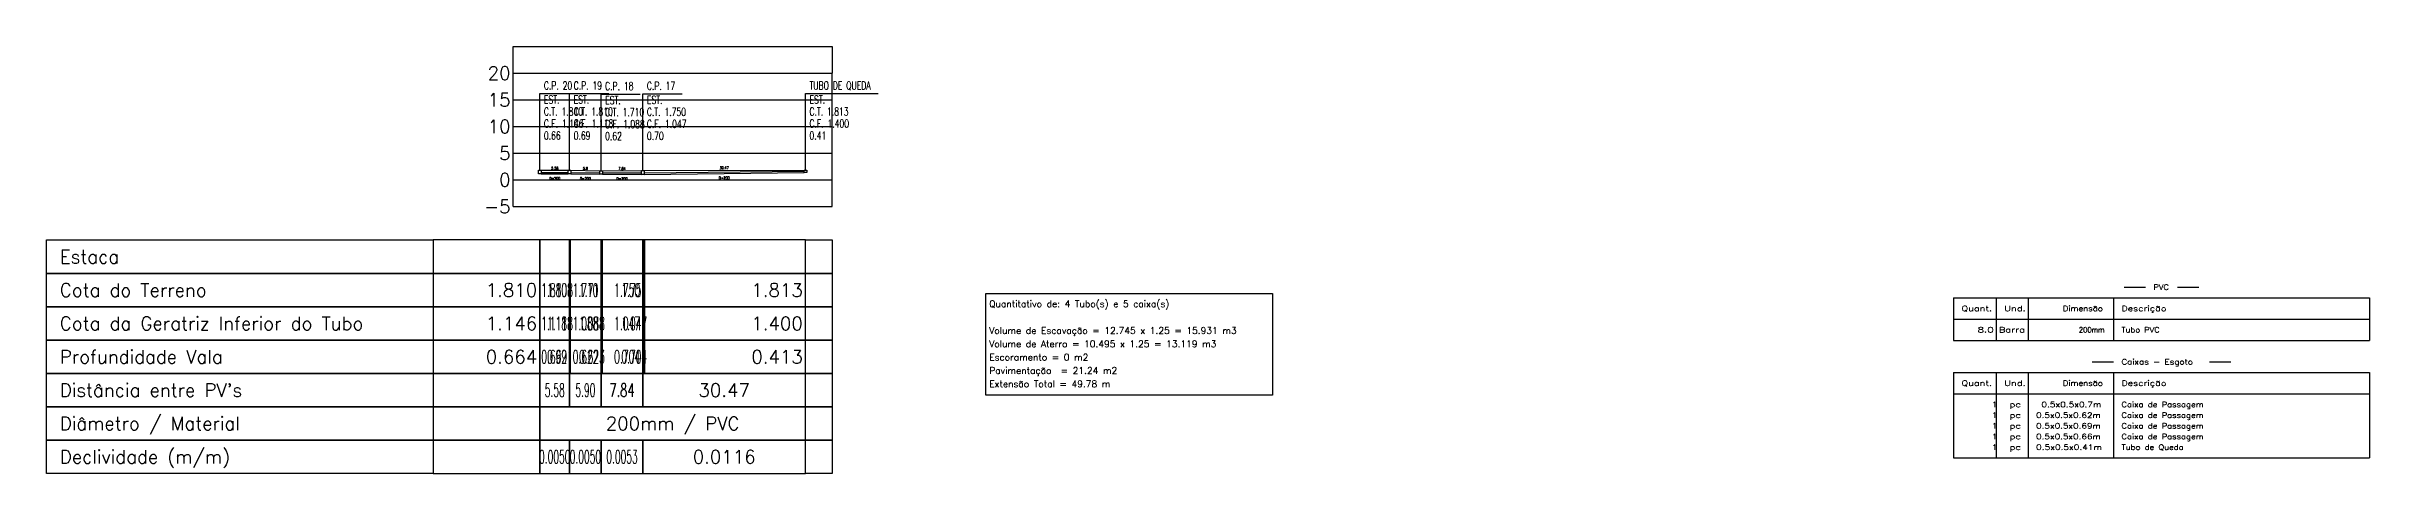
# Model space of a CAD drawing. Extents: x -160 to 364724, y -100 to 7353297.
# Drawn here: x 358900.6 to 359336.1, y 7350923.7 to 7351003.7 of the extents above; entities that cross this region are included whole.
import ezdxf
from ezdxf.enums import TextEntityAlignment as Align

# ---------------------------------------------------------------- set-up
doc = ezdxf.new("R2010")
doc.units = 0
doc.header["$LTSCALE"] = 5
doc.layers.add('00-trabalho', color=7, linetype='Continuous', lineweight=25)
for name, color, linetype in [('LISTAGEM_LINHA', 7, 'Continuous'), ('LISTAGEM_TEXTO', 7, 'Continuous'), ('PS_IND_COMPRIMENTO', 7, 'Continuous'), ('PS_IND_DIAMETRO', 7, 'Continuous'), ('PS_IND_FLUXO', 3, 'Continuous'), ('PS_PERFIL_CAIXAS', 7, 'Continuous'), ('PS_PERFIL_COTA_LIN', 7, 'Continuous'), ('PS_PERFIL_COTA_TXT', 5, 'Continuous'), ('PS_PERFIL_GRADE', 8, 'Continuous'), ('PS_PERFIL_TERRENO', 3, 'Continuous'), ('PS_PERFIL_TUBO', 7, 'Continuous'), ('PS_PONTOS_IDENTIFICACAO_LIN', 7, 'Continuous'), ('PS_PONTOS_IDENTIFICACAO_TXT', 7, 'Continuous')]:
    doc.layers.add(name, color=color, linetype=linetype)
doc.styles.add('ROMANS', font='ROMANS.shx', dxfattribs={"height": 2})

# ---------------------------------------------------------------- blocks, each defined once
blk = doc.blocks.new('*U873')
at = {"layer": 'PS_PERFIL_GRADE', "linetype": 'Continuous'}
for p, q in [((0, 0), (0, 25)), ((0, 25), (59.78, 25)), ((59.78, 0), (59.78, 25)), ((0, 20), (59.78, 20)), ((0, 15), (59.78, 15)), ((0, 10), (59.78, 10)), ((0, 5), (59.78, 5)), ((0, 0), (59.78, 0))]:
    blk.add_line(p, q, dxfattribs=at)
blk.add_lwpolyline([(0, 25), (0, 30), (59.78, 30), (59.78, 25)], dxfattribs=at)
at = {"layer": 'PS_PERFIL_GRADE', "style": 'ROMANS'}
for s, p in [('20', (-0.5, 25)), ('15', (-0.5, 20)), ('10', (-0.5, 15)), ('5', (-0.5, 10)), ('0', (-0.5, 5)), ('-5', (-0.5, 0))]:
    blk.add_text(s, height=2.5, dxfattribs=at).set_placement(p, align=Align.MIDDLE_RIGHT)

msp = doc.modelspace()

# ---------------------------------------------------------------- linework, layer by layer
at = {"layer": '00-trabalho'}
msp.add_lwpolyline([(359076.639, 7350957.442), (359130.418, 7350957.442), (359130.418, 7350938.441), (359076.639, 7350938.441)], close=True, dxfattribs=at)
at = {"layer": 'LISTAGEM_LINHA'}
for p, q in [((359290.062, 7350958.667), (359294.062, 7350958.667)), ((359300.062, 7350958.667), (359304.062, 7350958.667)), ((359258.062, 7350956.667), (359336.062, 7350956.667)), ((359258.062, 7350956.667), (359258.062, 7350948.667)), ((359266.062, 7350956.667), (359266.062, 7350948.667)), ((359272.062, 7350956.667), (359272.062, 7350948.667)), ((359288.062, 7350956.667), (359288.062, 7350948.667)), ((359336.062, 7350956.667), (359336.062, 7350948.667)), ((359258.062, 7350952.667), (359336.062, 7350952.667)), ((359258.062, 7350948.667), (359336.062, 7350948.667)), ((359258.062, 7350942.667), (359336.062, 7350942.667)), ((359258.062, 7350942.667), (359258.062, 7350926.667)), ((359266.062, 7350942.667), (359266.062, 7350926.667)), ((359272.062, 7350942.667), (359272.062, 7350926.667)), ((359284.062, 7350944.667), (359288.062, 7350944.667)), ((359288.062, 7350942.667), (359288.062, 7350926.667)), ((359306.062, 7350944.667), (359310.062, 7350944.667)), ((359336.062, 7350942.667), (359336.062, 7350926.667)), ((359258.062, 7350938.667), (359336.062, 7350938.667)), ((359258.062, 7350926.667), (359336.062, 7350926.667))]:
    msp.add_line(p, q, dxfattribs=at)
at = {"layer": 'PS_IND_FLUXO'}
for points in [[(358994.337, 7350979.987, 0, 0, 0), (358996.386, 7350979.976, 0.5, 0, 0), (358997.386, 7350979.971, 0, 0, 0)], [(358999.981, 7350979.959, 0, 0, 0), (359002.219, 7350979.947, 0.5, 0, 0), (359003.219, 7350979.942, 0, 0, 0)], [(359006.265, 7350979.927, 0, 0, 0), (359009.667, 7350979.908, 0.5, 0, 0), (359010.667, 7350979.902, 0, 0, 0)], [(359030.119, 7350980.1, 0, 0, 0), (359026.119, 7350980.053, 0.5, 0, 0), (359025.119, 7350980.041, 0, 0, 0)]]:
    msp.add_lwpolyline(points, format="xyseb", dxfattribs=at)
at = {"layer": 'PS_PERFIL_CAIXAS', "linetype": 'Continuous'}
for points in [[(358992.821, 7350980.557), (358993.321, 7350980.557), (358993.321, 7350979.893), (358992.821, 7350979.893)], [(358998.402, 7350980.557), (358998.902, 7350980.557), (358998.902, 7350979.865), (358998.402, 7350979.865)], [(359004.298, 7350980.457), (359004.798, 7350980.457), (359004.798, 7350979.836), (359004.298, 7350979.836)], [(359012.134, 7350980.497), (359012.634, 7350980.497), (359012.634, 7350979.794), (359012.134, 7350979.794)], [(359042.603, 7350980.56), (359043.103, 7350980.56), (359043.103, 7350980.147), (359042.603, 7350980.147)]]:
    msp.add_lwpolyline(points, close=True, dxfattribs=at)
at = {"layer": 'PS_PERFIL_COTA_LIN', "linetype": 'Continuous'}
for points in [[(358973.071, 7350967.497), (358973.071, 7350961.247), (358900.571, 7350961.247), (358900.571, 7350967.497)], [(358973.071, 7350967.497), (358973.071, 7350961.247), (358993.071, 7350961.247), (358993.071, 7350967.497)], [(358993.071, 7350967.497), (358993.071, 7350961.247), (358998.652, 7350961.247), (358998.652, 7350967.497)], [(358998.652, 7350967.497), (358998.652, 7350961.247), (358998.752, 7350961.247), (358998.752, 7350967.497)], [(358998.752, 7350967.497), (358998.752, 7350961.247), (359004.548, 7350961.247), (359004.548, 7350967.497)], [(359004.548, 7350967.497), (359004.548, 7350961.247), (359004.748, 7350961.247), (359004.748, 7350967.497)], [(359004.748, 7350967.497), (359004.748, 7350961.247), (359012.384, 7350961.247), (359012.384, 7350967.497)], [(359012.384, 7350967.497), (359012.384, 7350961.247), (359012.684, 7350961.247), (359012.684, 7350967.497)], [(359012.684, 7350967.497), (359012.684, 7350961.247), (359042.853, 7350961.247), (359042.853, 7350967.497)], [(359047.853, 7350967.497), (359047.853, 7350961.247), (359042.853, 7350961.247), (359042.853, 7350967.497)], [(358973.071, 7350961.247), (358973.071, 7350954.997), (358900.571, 7350954.997), (358900.571, 7350961.247)], [(358973.071, 7350961.247), (358973.071, 7350954.997), (358993.071, 7350954.997), (358993.071, 7350961.247)], [(358993.071, 7350961.247), (358993.071, 7350954.997), (358998.652, 7350954.997), (358998.652, 7350961.247)], [(358998.652, 7350961.247), (358998.652, 7350954.997), (358998.752, 7350954.997), (358998.752, 7350961.247)], [(358998.752, 7350961.247), (358998.752, 7350954.997), (359004.548, 7350954.997), (359004.548, 7350961.247)], [(359004.548, 7350961.247), (359004.548, 7350954.997), (359004.748, 7350954.997), (359004.748, 7350961.247)], [(359004.748, 7350961.247), (359004.748, 7350954.997), (359012.384, 7350954.997), (359012.384, 7350961.247)], [(359012.384, 7350961.247), (359012.384, 7350954.997), (359012.684, 7350954.997), (359012.684, 7350961.247)], [(359012.684, 7350961.247), (359012.684, 7350954.997), (359042.853, 7350954.997), (359042.853, 7350961.247)], [(359047.853, 7350961.247), (359047.853, 7350954.997), (359042.853, 7350954.997), (359042.853, 7350961.247)], [(358973.071, 7350954.997), (358973.071, 7350948.747), (358900.571, 7350948.747), (358900.571, 7350954.997)], [(358973.071, 7350954.997), (358973.071, 7350948.747), (358993.071, 7350948.747), (358993.071, 7350954.997)], [(358993.071, 7350954.997), (358993.071, 7350948.747), (358998.652, 7350948.747), (358998.652, 7350954.997)], [(358998.652, 7350954.997), (358998.652, 7350948.747), (358998.752, 7350948.747), (358998.752, 7350954.997)], [(358998.752, 7350954.997), (358998.752, 7350948.747), (359004.548, 7350948.747), (359004.548, 7350954.997)], [(359004.548, 7350954.997), (359004.548, 7350948.747), (359004.748, 7350948.747), (359004.748, 7350954.997)], [(359004.748, 7350954.997), (359004.748, 7350948.747), (359012.384, 7350948.747), (359012.384, 7350954.997)], [(359012.384, 7350954.997), (359012.384, 7350948.747), (359012.684, 7350948.747), (359012.684, 7350954.997)], [(359012.684, 7350954.997), (359012.684, 7350948.747), (359042.853, 7350948.747), (359042.853, 7350954.997)], [(359047.853, 7350954.997), (359047.853, 7350948.747), (359042.853, 7350948.747), (359042.853, 7350954.997)], [(358973.071, 7350948.747), (358973.071, 7350942.497), (358900.571, 7350942.497), (358900.571, 7350948.747)], [(358973.071, 7350948.747), (358973.071, 7350942.497), (358993.071, 7350942.497), (358993.071, 7350948.747)], [(358993.071, 7350948.747), (358993.071, 7350942.497), (358998.652, 7350942.497), (358998.652, 7350948.747)], [(358998.652, 7350948.747), (358998.652, 7350942.497), (358998.752, 7350942.497), (358998.752, 7350948.747)], [(358998.752, 7350948.747), (358998.752, 7350942.497), (359004.548, 7350942.497), (359004.548, 7350948.747)], [(359004.548, 7350948.747), (359004.548, 7350942.497), (359004.748, 7350942.497), (359004.748, 7350948.747)], [(359004.748, 7350948.747), (359004.748, 7350942.497), (359012.384, 7350942.497), (359012.384, 7350948.747)], [(359012.384, 7350948.747), (359012.384, 7350942.497), (359012.684, 7350942.497), (359012.684, 7350948.747)], [(359012.684, 7350948.747), (359012.684, 7350942.497), (359042.853, 7350942.497), (359042.853, 7350948.747)], [(359047.853, 7350948.747), (359047.853, 7350942.497), (359042.853, 7350942.497), (359042.853, 7350948.747)], [(358973.071, 7350942.497), (358973.071, 7350936.247), (358900.571, 7350936.247), (358900.571, 7350942.497)], [(358973.071, 7350942.497), (358973.071, 7350936.247), (358993.071, 7350936.247), (358993.071, 7350942.497)], [(358993.071, 7350942.497), (358993.071, 7350936.247), (358998.652, 7350936.247), (358998.652, 7350942.497)], [(358998.652, 7350942.497), (358998.652, 7350936.247), (359004.548, 7350936.247), (359004.548, 7350942.497)], [(359004.548, 7350942.497), (359004.548, 7350936.247), (359012.384, 7350936.247), (359012.384, 7350942.497)], [(359012.384, 7350942.497), (359012.384, 7350936.247), (359042.853, 7350936.247), (359042.853, 7350942.497)], [(359047.853, 7350942.497), (359047.853, 7350936.247), (359042.853, 7350936.247), (359042.853, 7350942.497)], [(358973.071, 7350936.247), (358973.071, 7350929.997), (358900.571, 7350929.997), (358900.571, 7350936.247)], [(358973.071, 7350936.247), (358973.071, 7350929.997), (358993.071, 7350929.997), (358993.071, 7350936.247)], [(358993.071, 7350936.247), (358993.071, 7350929.997), (359042.853, 7350929.997), (359042.853, 7350936.247)], [(359047.853, 7350936.247), (359047.853, 7350929.997), (359042.853, 7350929.997), (359042.853, 7350936.247)], [(358973.071, 7350929.997), (358973.071, 7350923.747), (358900.571, 7350923.747), (358900.571, 7350929.997)], [(358973.071, 7350929.997), (358973.071, 7350923.747), (358993.071, 7350923.747), (358993.071, 7350929.997)], [(358993.071, 7350929.997), (358993.071, 7350923.747), (358998.652, 7350923.747), (358998.652, 7350929.997)], [(358998.652, 7350929.997), (358998.652, 7350923.747), (359004.548, 7350923.747), (359004.548, 7350929.997)], [(359004.548, 7350929.997), (359004.548, 7350923.747), (359012.384, 7350923.747), (359012.384, 7350929.997)], [(359012.384, 7350929.997), (359012.384, 7350923.747), (359042.853, 7350923.747), (359042.853, 7350929.997)], [(359047.853, 7350929.997), (359047.853, 7350923.747), (359042.853, 7350923.747), (359042.853, 7350929.997)]]:
    msp.add_lwpolyline(points, close=True, dxfattribs=at)
for points in [[(358993.071, 7350942.497), (358998.652, 7350942.497)], [(358998.752, 7350942.497), (359004.548, 7350942.497)], [(359004.748, 7350942.497), (359012.384, 7350942.497)], [(359012.684, 7350942.497), (359042.853, 7350942.497)], [(358973.071, 7350936.247), (358993.071, 7350936.247)], [(358993.071, 7350936.247), (358998.652, 7350936.247)], [(358993.071, 7350936.247), (358998.652, 7350936.247)], [(358998.652, 7350936.247), (358998.752, 7350936.247)], [(358998.752, 7350936.247), (359004.548, 7350936.247)], [(358998.752, 7350936.247), (359004.548, 7350936.247)], [(359004.548, 7350936.247), (359004.748, 7350936.247)], [(359004.748, 7350936.247), (359012.384, 7350936.247)], [(359004.748, 7350936.247), (359012.384, 7350936.247)], [(359012.684, 7350936.247), (359042.853, 7350936.247)], [(359012.684, 7350936.247), (359042.853, 7350936.247)], [(358973.071, 7350929.997), (358993.071, 7350929.997)], [(358993.071, 7350929.997), (358998.652, 7350929.997)], [(358993.071, 7350929.997), (358998.652, 7350929.997)], [(358998.652, 7350929.997), (358998.752, 7350929.997)], [(358998.752, 7350929.997), (359004.548, 7350929.997)], [(358998.752, 7350929.997), (359004.548, 7350929.997)], [(359004.548, 7350929.997), (359004.748, 7350929.997)], [(359004.748, 7350929.997), (359012.384, 7350929.997)], [(359004.748, 7350929.997), (359012.384, 7350929.997)], [(359012.684, 7350929.997), (359042.853, 7350929.997)], [(359012.684, 7350929.997), (359042.853, 7350929.997)], [(358993.071, 7350923.747), (358998.652, 7350923.747)], [(358998.752, 7350923.747), (359004.548, 7350923.747)], [(359004.748, 7350923.747), (359012.384, 7350923.747)], [(359012.684, 7350923.747), (359042.853, 7350923.747)]]:
    msp.add_lwpolyline(points, dxfattribs=at)
at = {"layer": 'PS_PERFIL_TERRENO', "linetype": 'Continuous'}
msp.add_lwpolyline([(358993.071, 7350980.557), (358998.652, 7350980.557), (359004.548, 7350980.457), (359012.384, 7350980.497), (359042.853, 7350980.56)], dxfattribs=at)
at = {"layer": 'PS_PERFIL_TUBO', "linetype": 'Continuous'}
for points in [[(358993.321, 7350979.893), (358998.402, 7350979.865), (358998.402, 7350980.065), (358993.321, 7350980.093)], [(358998.902, 7350979.865), (359004.298, 7350979.836), (359004.298, 7350980.036), (358998.902, 7350980.065)], [(359004.798, 7350979.836), (359012.134, 7350979.794), (359012.134, 7350979.994), (359004.798, 7350980.036)], [(359012.634, 7350979.794), (359042.603, 7350980.147), (359042.603, 7350980.347), (359012.634, 7350979.994)]]:
    msp.add_lwpolyline(points, close=True, dxfattribs=at)
at = {"layer": 'PS_PONTOS_IDENTIFICACAO_LIN', "linetype": 'Continuous'}
for points in [[(358993.071, 7350980.557), (358993.071, 7350994.932), (359000.421, 7350994.932)], [(358998.652, 7350980.557), (358998.652, 7350994.932), (359006.002, 7350994.932)], [(359004.548, 7350980.457), (359004.548, 7350994.832), (359011.898, 7350994.832)], [(359012.384, 7350980.497), (359012.384, 7350994.872), (359019.734, 7350994.872)], [(359042.853, 7350980.56), (359042.853, 7350994.935), (359056.503, 7350994.935)]]:
    msp.add_lwpolyline(points, dxfattribs=at)

# ---------------------------------------------------------------- block references
at = {"layer": 'PS_PERFIL_GRADE'}
msp.add_blockref('*U873', (358988.071, 7350973.747), dxfattribs=at)

# ---------------------------------------------------------------- texts
at = {"layer": 'LISTAGEM_TEXTO', "style": 'ROMANS'}
for s, width, p in [('PVC', 1.125, (359295.562, 7350958.167)), ('Quant.', 1.326316, (359259.562, 7350954.167)), ('Und.', 1.354839, (359267.562, 7350954.167)), ('Dimensão', 1.158621, (359278.562, 7350954.167)), ('Descrição', 1.303448, (359289.562, 7350954.167)), ('8.0', 1.431818, (359262.562, 7350950.167)), ('Barra', 1.346154, (359266.562, 7350950.167)), ('200mm', 0.9375, (359281.562, 7350950.167)), ('Tubo PVC', 1.12, (359289.562, 7350950.167)), ('Caixas - Esgoto', 1.184211, (359289.562, 7350944.167)), ('Quant.', 1.326316, (359259.562, 7350940.167)), ('Und.', 1.354839, (359267.562, 7350940.167)), ('Dimensão', 1.158621, (359278.562, 7350940.167)), ('Descrição', 1.303448, (359289.562, 7350940.167)), ('pc', 1.354839, (359268.562, 7350936.167)), ('0.5x0.5x0.7m', 1.223301, (359274.562, 7350936.167)), ('Caixa de Passagem', 1.14791, (359289.562, 7350936.167)), ('pc', 1.354839, (359268.562, 7350934.167)), ('pc', 1.354839, (359268.562, 7350932.167)), ('0.5x0.5x0.62m', 1.207965, (359273.562, 7350934.167)), ('0.5x0.5x0.69m', 1.207965, (359273.562, 7350932.167)), ('Caixa de Passagem', 1.14791, (359289.562, 7350934.167)), ('Caixa de Passagem', 1.14791, (359289.562, 7350932.167)), ('pc', 1.354839, (359268.562, 7350930.167)), ('pc', 1.354839, (359268.562, 7350928.167)), ('0.5x0.5x0.66m', 1.207965, (359273.562, 7350930.167)), ('0.5x0.5x0.41m', 1.22973, (359273.562, 7350928.167)), ('Tubo de Queda', 1.1375, (359289.562, 7350928.167)), ('Caixa de Passagem', 1.14791, (359289.562, 7350930.167))]:
    msp.add_text(s, height=1, dxfattribs=dict(at, width=width)).set_placement(p)
at = {"layer": 'LISTAGEM_TEXTO', "color": 7, "style": 'ROMANS'}
for s, p in [('Quantitativo de: 4 Tubo(s) e 5 caixa(s)', (359077.3, 7350954.904)), ('Volume de Escavação = 12.745 x 1.25 = 15.931 m3', (359077.3, 7350949.904)), ('Volume de Aterro = 10.495 x 1.25 = 13.119 m3', (359077.3, 7350947.404)), ('Escoramento = 0 m2', (359077.3, 7350944.904)), ('Pavimentação  = 21.24 m2', (359077.3, 7350942.404)), ('Extensão Total = 49.78 m', (359077.3, 7350939.904))]:
    msp.add_text(s, height=1.25, dxfattribs=at).set_placement(p)
at = {"layer": 'LISTAGEM_TEXTO', "style": 'ROMANS'}
for p in [(359265.324, 7350936.167), (359265.324, 7350934.167), (359265.324, 7350932.167), (359265.324, 7350930.167), (359265.324, 7350928.167)]:
    msp.add_text('1', height=1, dxfattribs=at).set_placement(p)
at = {"layer": 'PS_IND_COMPRIMENTO', "style": 'ROMANS', "width": 0.8}
for s, rotation, p in [('5.58', 359.68427, (358995.866, 7350980.929)), ('5.9', 359.6889, (359001.605, 7350980.9)), ('7.84', 359.67278, (359008.472, 7350980.865)), ('30.47', 0.67581, (359027.608, 7350981.021))]:
    msp.add_text(s, height=0.5, rotation=rotation, dxfattribs=at).set_placement(p, align=Align.MIDDLE_CENTER)
at = {"layer": 'PS_IND_DIAMETRO', "style": 'ROMANS', "width": 0.8}
for rotation, p in [(359.68427, (358995.856, 7350979.029)), (359.6889, (359001.595, 7350979)), (359.67278, (359008.461, 7350978.965)), (0.67581, (359027.63, 7350979.121))]:
    msp.add_text('D=200', height=0.5, rotation=rotation, dxfattribs=at).set_placement(p, align=Align.MIDDLE_CENTER)
at = {"layer": 'PS_PERFIL_COTA_TXT', "style": 'ROMANS'}
for s, p in [('Estaca', (358903.071, 7350964.372)), ('Cota do Terreno', (358903.071, 7350958.122)), ('Cota da Geratriz Inferior do Tubo', (358903.071, 7350951.872)), ('Profundidade Vala', (358903.071, 7350945.622)), ("Distância entre PV's", (358903.071, 7350939.372)), ('Diâmetro / Material', (358903.071, 7350933.122)), ('Declividade (m/m)', (358903.071, 7350926.872))]:
    msp.add_text(s, height=2.5, dxfattribs=at).set_placement(p, align=Align.MIDDLE_LEFT)
for s, p in [('1.810', (358992.571, 7350958.122)), ('1.813', (359042.353, 7350958.122)), ('1.146', (358992.571, 7350951.872)), ('1.400', (359042.353, 7350951.872)), ('0.664', (358992.571, 7350945.622)), ('0.413', (359042.353, 7350945.622))]:
    msp.add_text(s, height=2.5, dxfattribs=at).set_placement(p, align=Align.MIDDLE_RIGHT)
for s, width, p in [('1.810', 0.5, (358998.152, 7350958.122)), ('1.808', 0.5, (358999.252, 7350958.122)), ('1.710', 0.5, (359004.048, 7350958.122)), ('1.711', 0.5, (359005.248, 7350958.122)), ('1.750', 0.509101, (359011.884, 7350958.122)), ('1.751', 0.5, (359013.184, 7350958.122)), ('1.118', 0.5, (358998.152, 7350951.872)), ('1.118', 0.5, (358999.252, 7350951.872)), ('1.088', 0.5, (359004.048, 7350951.872)), ('1.088', 0.5, (359005.248, 7350951.872)), ('1.047', 0.509101, (359011.884, 7350951.872)), ('1.047', 0.5, (359013.184, 7350951.872)), ('0.692', 0.5, (358998.152, 7350945.622)), ('0.691', 0.5, (358999.252, 7350945.622)), ('0.622', 0.5, (359004.048, 7350945.622)), ('0.623', 0.5, (359005.248, 7350945.622)), ('0.704', 0.509101, (359011.884, 7350945.622)), ('0.704', 0.5, (359013.184, 7350945.622))]:
    msp.add_text(s, height=2.5, dxfattribs=dict(at, width=width)).set_placement(p, align=Align.MIDDLE_RIGHT)
for s, width, p in [('5.58', 0.5, (358995.861, 7350939.372)), ('5.90', 0.5, (359001.6, 7350939.372)), ('7.84', 0.626921, (359008.466, 7350939.372)), ('0.0050', 0.5, (358995.861, 7350926.872)), ('0.0050', 0.5, (359001.6, 7350926.872)), ('0.0053', 0.5, (359008.466, 7350926.872))]:
    msp.add_text(s, height=2.5, dxfattribs=dict(at, width=width)).set_placement(p, align=Align.MIDDLE_CENTER)
for s, p in [('30.47', (359027.619, 7350939.372)), ('200mm / PVC', (359017.962, 7350933.122)), ('0.0116', (359027.619, 7350926.872))]:
    msp.add_text(s, height=2.5, dxfattribs=at).set_placement(p, align=Align.MIDDLE_CENTER)
at = {"layer": 'PS_PONTOS_IDENTIFICACAO_TXT', "style": 'ROMANS', "width": 0.7}
for s, p in [('C.P. 20', (358993.821, 7350995.682)), ('EST. ', (358993.821, 7350993.057)), ('C.P. 19', (358999.402, 7350995.682)), ('EST. ', (358999.402, 7350993.057)), ('C.P. 18', (359005.298, 7350995.582)), ('EST. ', (359005.298, 7350992.957)), ('C.P. 17', (359013.134, 7350995.622)), ('EST. ', (359013.134, 7350992.997)), ('TUBO DE QUEDA', (359043.603, 7350995.685)), ('EST. ', (359043.603, 7350993.06)), ('C.T. 1.810', (358993.821, 7350990.807)), ('C.F. 1.146', (358993.821, 7350988.557)), ('C.T. 1.810', (358999.402, 7350990.807)), ('C.F. 1.118', (358999.402, 7350988.557)), ('C.T. 1.710', (359005.298, 7350990.707)), ('C.F. 1.088', (359005.298, 7350988.457)), ('C.T. 1.750', (359013.134, 7350990.747)), ('C.F. 1.047', (359013.134, 7350988.497)), ('C.T. 1.813', (359043.603, 7350990.81)), ('C.F. 1.400', (359043.603, 7350988.56)), ('0.66', (358993.821, 7350986.307)), ('0.69', (358999.402, 7350986.307)), ('0.62', (359005.298, 7350986.207)), ('0.70', (359013.134, 7350986.247)), ('0.41', (359043.603, 7350986.31))]:
    msp.add_text(s, height=1.5, dxfattribs=at).set_placement(p)

doc.saveas('drawing.dxf')
